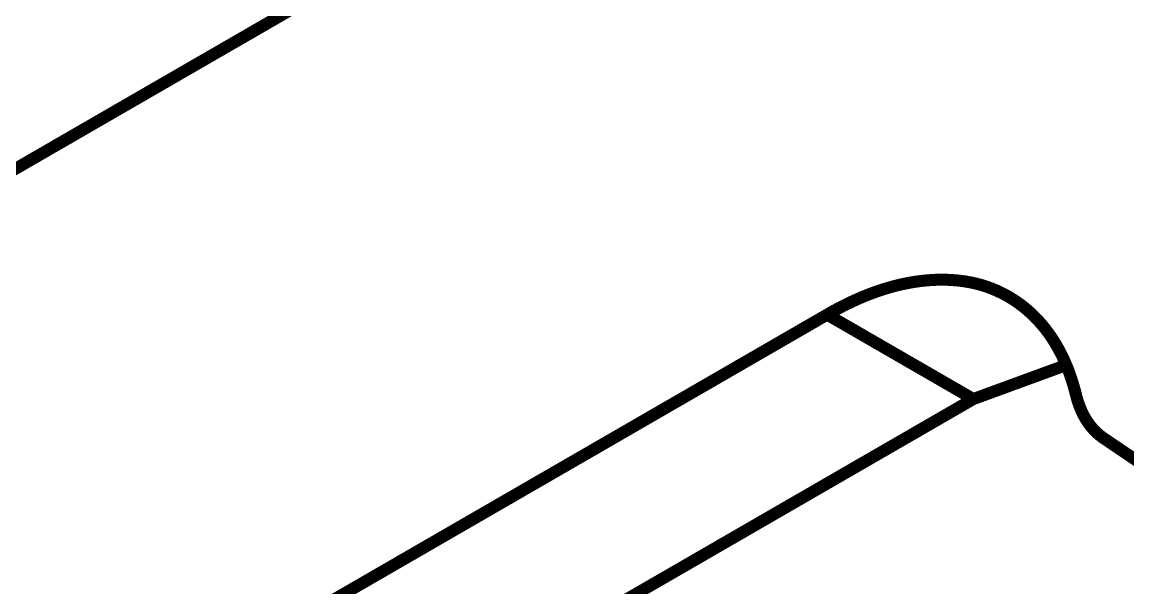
# Model space of a CAD drawing. Header units: millimetres. Extents: x 178 to 562, y 241 to 450.
# Drawn here: x 544.953 to 549.553, y 335.924 to 338.276 of the extents above; entities that cross this region are included whole.
import ezdxf

# ---------------------------------------------------------------- set-up
doc = ezdxf.new("R2010")
doc.units = ezdxf.units.MM
doc.layers.add('Mechanical1', color=6, linetype='Continuous')

msp = doc.modelspace()

# ---------------------------------------------------------------- linework, layer by layer
at = {"layer": 'Mechanical1', "const_width": 0.05}
for points in [[(541.208, 335.5206), (549.3397, 340.2149)], [(548.5971, 337.1827), (548.6052, 337.1846)], [(548.6052, 337.1846), (548.6132, 337.1864)], [(548.6132, 337.1864), (548.6212, 337.1881)], [(548.6212, 337.1881), (548.6293, 337.1898)], [(548.6293, 337.1898), (548.6373, 337.1914)], [(548.6373, 337.1914), (548.6467, 337.1931)], [(548.6467, 337.1931), (548.656, 337.1947)], [(548.656, 337.1947), (548.6654, 337.1963)], [(548.6654, 337.1963), (548.6747, 337.1976)], [(548.6747, 337.1976), (548.684, 337.1989)], [(548.684, 337.1989), (548.692, 337.1999)], [(548.692, 337.1999), (548.7, 337.2009)], [(548.7, 337.2009), (548.708, 337.2017)], [(548.708, 337.2017), (548.7159, 337.2024)], [(548.7159, 337.2024), (548.7239, 337.2031)], [(548.7239, 337.2031), (548.7318, 337.2037)], [(548.7318, 337.2037), (548.7397, 337.2042)], [(548.7397, 337.2042), (548.7476, 337.2046)], [(548.7476, 337.2046), (548.7555, 337.2049)], [(548.7555, 337.2049), (548.762, 337.2051)], [(548.762, 337.2051), (548.7686, 337.2052)], [(548.7686, 337.2052), (548.7751, 337.2053)], [(548.7751, 337.2053), (548.7816, 337.2053)], [(548.7816, 337.2053), (548.7881, 337.2053)], [(548.7881, 337.2053), (548.7946, 337.2051)], [(548.7946, 337.2051), (548.801, 337.205)], [(548.801, 337.205), (548.8075, 337.2047)], [(548.8075, 337.2047), (548.8139, 337.2044)], [(548.8139, 337.2044), (548.8203, 337.2041)], [(548.8203, 337.2041), (548.8267, 337.2036)], [(548.8267, 337.2036), (548.8331, 337.2031)], [(548.8331, 337.2031), (548.8394, 337.2026)], [(548.8394, 337.2026), (548.8457, 337.202)], [(548.8457, 337.202), (548.852, 337.2013)], [(548.852, 337.2013), (548.8583, 337.2005)], [(548.8583, 337.2005), (548.8646, 337.1997)], [(548.8646, 337.1997), (548.8708, 337.1989)], [(548.8708, 337.1989), (548.8771, 337.1979)], [(548.8771, 337.1979), (548.8832, 337.1969)], [(548.8832, 337.1969), (548.8894, 337.1958)], [(548.8894, 337.1958), (548.8955, 337.1947)], [(548.8955, 337.1947), (548.9017, 337.1935)], [(548.9017, 337.1935), (548.9077, 337.1922)], [(548.9077, 337.1922), (548.9138, 337.1909)], [(548.9138, 337.1909), (548.9198, 337.1895)], [(548.9198, 337.1895), (548.9258, 337.188)], [(548.9258, 337.188), (548.9318, 337.1865)], [(548.9318, 337.1865), (548.9377, 337.1849)], [(548.9377, 337.1849), (548.9437, 337.1832)], [(548.4559, 337.1364), (548.4613, 337.1386)], [(548.4613, 337.1386), (548.4667, 337.1408)], [(548.4667, 337.1408), (548.4734, 337.1434)], [(548.4734, 337.1434), (548.4802, 337.146)], [(548.4802, 337.146), (548.4869, 337.1486)], [(548.4869, 337.1486), (548.4937, 337.1511)], [(548.4937, 337.1511), (548.5004, 337.1535)], [(548.5004, 337.1535), (548.5071, 337.1559)], [(548.5071, 337.1559), (548.5139, 337.1583)], [(548.5139, 337.1583), (548.5206, 337.1606)], [(548.5206, 337.1606), (548.5273, 337.1628)], [(548.5273, 337.1628), (548.534, 337.165)], [(548.534, 337.165), (548.5408, 337.1671)], [(548.5408, 337.1671), (548.5475, 337.1691)], [(548.5475, 337.1691), (548.5542, 337.1711)], [(548.5542, 337.1711), (548.5609, 337.1731)], [(548.5609, 337.1731), (548.5676, 337.175)], [(548.5676, 337.175), (548.5743, 337.1768)], [(548.5743, 337.1768), (548.581, 337.1786)], [(548.581, 337.1786), (548.5891, 337.1807)], [(548.5891, 337.1807), (548.5971, 337.1827)], [(548.9437, 337.1832), (548.9495, 337.1815)], [(548.9495, 337.1815), (548.9554, 337.1797)], [(548.3582, 337.0909), (548.3636, 337.0937)], [(548.3636, 337.0937), (548.3691, 337.0965)], [(548.3691, 337.0965), (548.3745, 337.0992)], [(548.3745, 337.0992), (548.38, 337.102)], [(548.38, 337.102), (548.3854, 337.1046)], [(548.3854, 337.1046), (548.3908, 337.1073)], [(548.3908, 337.1073), (548.3963, 337.1099)], [(548.3963, 337.1099), (548.4017, 337.1125)], [(548.4017, 337.1125), (548.4071, 337.115)], [(548.4071, 337.115), (548.4125, 337.1175)], [(548.4125, 337.1175), (548.418, 337.12)], [(548.418, 337.12), (548.4234, 337.1224)], [(548.4234, 337.1224), (548.4288, 337.1249)], [(548.4288, 337.1249), (548.4342, 337.1272)], [(548.4342, 337.1272), (548.4396, 337.1296)], [(548.4396, 337.1296), (548.445, 337.1319)], [(548.445, 337.1319), (548.4505, 337.1341)], [(548.4505, 337.1341), (548.4559, 337.1364)], [(546.1825, 335.8365), (548.3022, 337.0602)], [(548.3022, 337.0602), (548.309, 337.0641)], [(548.3022, 337.0602), (548.9103, 336.7092)], [(548.309, 337.0641), (548.3145, 337.0673)], [(548.3145, 337.0673), (548.32, 337.0703)], [(548.32, 337.0703), (548.3255, 337.0734)], [(548.3255, 337.0734), (548.3309, 337.0764)], [(548.3309, 337.0764), (548.3364, 337.0793)], [(548.3364, 337.0793), (548.3418, 337.0823)], [(548.3418, 337.0823), (548.3473, 337.0852)], [(548.3473, 337.0852), (548.3527, 337.0881)], [(548.3527, 337.0881), (548.3582, 337.0909)], [(549.2201, 336.9872), (549.2258, 336.9794)], [(549.2258, 336.9794), (549.2314, 336.9714)], [(549.2314, 336.9714), (549.2362, 336.9644)], [(549.2362, 336.9644), (549.2409, 336.9573)], [(549.2409, 336.9573), (549.2455, 336.9501)], [(549.2455, 336.9501), (549.2493, 336.9439)], [(549.2493, 336.9439), (549.2531, 336.9376)], [(549.2531, 336.9376), (549.2569, 336.9312)], [(549.2569, 336.9312), (549.2606, 336.9248)], [(549.2606, 336.9248), (549.2636, 336.9194)], [(549.2636, 336.9194), (549.2666, 336.914)], [(549.2666, 336.914), (549.2695, 336.9085)], [(549.2695, 336.9085), (549.2724, 336.903)], [(549.2724, 336.903), (549.2752, 336.8974)], [(549.2752, 336.8974), (549.278, 336.8918)], [(549.278, 336.8918), (549.2808, 336.8862)], [(549.2808, 336.8862), (549.2835, 336.8805)], [(549.2835, 336.8805), (549.2862, 336.8748)], [(549.2862, 336.8748), (549.2888, 336.869)], [(549.2888, 336.869), (549.2914, 336.8632)], [(549.2914, 336.8632), (549.2934, 336.8585)], [(548.9103, 336.7092), (549.2775, 336.8435)], [(549.2934, 336.8585), (549.2954, 336.8538)], [(549.2954, 336.8538), (549.2974, 336.8491)], [(549.2974, 336.8491), (549.2994, 336.8444)], [(549.2994, 336.8444), (549.3013, 336.8396)], [(549.3013, 336.8396), (549.3032, 336.8348)], [(549.3032, 336.8348), (549.3051, 336.83)], [(549.3051, 336.83), (549.3069, 336.8251)], [(549.3069, 336.8251), (549.3088, 336.8202)], [(549.3088, 336.8202), (549.3106, 336.8153)], [(549.3106, 336.8153), (549.3123, 336.8104)], [(549.3123, 336.8104), (549.3141, 336.8054)], [(549.3141, 336.8054), (549.3158, 336.8004)], [(549.3158, 336.8004), (549.3175, 336.7954)], [(549.3175, 336.7954), (549.3191, 336.7904)], [(549.3191, 336.7904), (549.3208, 336.7853)], [(549.3208, 336.7853), (549.3224, 336.7803)], [(549.3224, 336.7803), (549.324, 336.7751)], [(549.324, 336.7751), (549.3255, 336.77)], [(549.3255, 336.77), (549.3271, 336.7649)], [(549.3271, 336.7649), (549.3286, 336.7597)], [(549.3286, 336.7597), (549.3301, 336.7545)], [(549.3301, 336.7545), (549.3315, 336.7492)], [(549.3315, 336.7492), (549.333, 336.744)], [(549.333, 336.744), (549.3344, 336.7387)], [(549.3344, 336.7387), (549.3358, 336.7334)], [(549.3358, 336.7334), (549.3371, 336.728)], [(549.3371, 336.728), (549.3378, 336.7253)], [(549.3378, 336.7253), (549.3385, 336.7225)], [(546.7906, 335.4855), (548.9103, 336.7092)], [(549.3385, 336.7225), (549.3392, 336.7199)], [(549.3392, 336.7199), (549.3399, 336.7173)], [(549.3399, 336.7173), (549.3406, 336.7147)], [(549.3406, 336.7147), (549.3413, 336.7122)], [(549.3413, 336.7122), (549.342, 336.7096)], [(549.342, 336.7096), (549.3428, 336.7071)], [(549.3428, 336.7071), (549.3435, 336.7046)], [(549.3435, 336.7046), (549.3443, 336.7021)], [(549.3443, 336.7021), (549.3451, 336.6996)], [(549.3451, 336.6996), (549.3459, 336.6969)], [(549.3459, 336.6969), (549.3468, 336.6942)], [(549.3468, 336.6942), (549.3477, 336.6915)], [(549.3477, 336.6915), (549.3487, 336.6889)], [(549.3487, 336.6889), (549.3496, 336.6862)], [(549.3496, 336.6862), (549.3505, 336.6836)], [(549.3505, 336.6836), (549.3516, 336.6808)], [(549.3516, 336.6808), (549.3527, 336.678)], [(549.3527, 336.678), (549.3538, 336.6752)], [(549.3538, 336.6752), (549.3549, 336.6724)], [(549.3549, 336.6724), (549.3561, 336.6694)], [(549.3561, 336.6694), (549.3573, 336.6665)], [(549.3573, 336.6665), (549.3586, 336.6635)], [(549.3586, 336.6635), (549.3599, 336.6606)], [(549.3599, 336.6606), (549.3612, 336.6577)], [(549.3612, 336.6577), (549.3625, 336.6551)], [(549.3625, 336.6551), (549.3637, 336.6524)], [(549.3637, 336.6524), (549.365, 336.6498)], [(549.365, 336.6498), (549.3663, 336.6472)], [(549.3663, 336.6472), (549.3676, 336.6446)], [(549.3676, 336.6446), (549.3689, 336.642)], [(549.3689, 336.642), (549.3703, 336.6395)], [(549.3703, 336.6395), (549.3716, 336.6372)], [(549.3716, 336.6372), (549.3729, 336.6349)], [(549.3729, 336.6349), (549.3742, 336.6326)], [(549.3742, 336.6326), (549.3755, 336.6303)], [(549.3755, 336.6303), (549.3768, 336.628)], [(549.3768, 336.628), (549.3782, 336.6258)], [(549.3782, 336.6258), (549.3795, 336.6236)], [(549.3795, 336.6236), (549.3809, 336.6213)], [(549.3809, 336.6213), (549.3825, 336.6188)], [(549.3825, 336.6188), (549.3847, 336.6156)], [(549.3847, 336.6156), (549.3868, 336.6124)], [(549.3868, 336.6124), (549.389, 336.6092)], [(549.389, 336.6092), (549.3912, 336.6061)], [(549.3912, 336.6061), (549.3935, 336.603)], [(549.3935, 336.603), (549.3958, 336.6)], [(549.3958, 336.6), (549.3981, 336.597)], [(549.3981, 336.597), (549.4005, 336.5941)], [(549.4005, 336.5941), (549.4029, 336.5912)], [(549.4029, 336.5912), (549.4053, 336.5884)], [(549.4053, 336.5884), (549.4078, 336.5856)], [(549.4078, 336.5856), (549.4103, 336.5828)], [(549.4103, 336.5828), (549.4128, 336.5801)], [(549.4128, 336.5801), (549.4155, 336.5773)], [(549.4155, 336.5773), (549.4183, 336.5744)], [(549.4524, 336.5464), (550.171, 336.0603)]]:
    msp.add_lwpolyline(points, dxfattribs=at)
at = {"layer": 'Mechanical1', "const_width": 0.025}
for points in [[(548.5927, 337.1846, 1), (548.6177, 337.1846, 1)], [(548.5927, 337.1846, 1), (548.6177, 337.1846, 1)], [(548.6007, 337.1864, 1), (548.6257, 337.1864, 1)], [(548.6007, 337.1864, 1), (548.6257, 337.1864, 1)], [(548.6087, 337.1881, 1), (548.6337, 337.1881, 1)], [(548.6087, 337.1881, 1), (548.6337, 337.1881, 1)], [(548.6168, 337.1898, 1), (548.6418, 337.1898, 1)], [(548.6168, 337.1898, 1), (548.6418, 337.1898, 1)], [(548.6248, 337.1914, 1), (548.6498, 337.1914, 1)], [(548.6248, 337.1914, 1), (548.6498, 337.1914, 1)], [(548.6342, 337.1931, 1), (548.6592, 337.1931, 1)], [(548.6342, 337.1931, 1), (548.6592, 337.1931, 1)], [(548.6435, 337.1947, 1), (548.6685, 337.1947, 1)], [(548.6435, 337.1947, 1), (548.6685, 337.1947, 1)], [(548.6529, 337.1963, 1), (548.6779, 337.1963, 1)], [(548.6529, 337.1963, 1), (548.6779, 337.1963, 1)], [(548.6622, 337.1976, 1), (548.6872, 337.1976, 1)], [(548.6622, 337.1976, 1), (548.6872, 337.1976, 1)], [(548.6715, 337.1989, 1), (548.6965, 337.1989, 1)], [(548.6715, 337.1989, 1), (548.6965, 337.1989, 1)], [(548.6795, 337.1999, 1), (548.7045, 337.1999, 1)], [(548.6795, 337.1999, 1), (548.7045, 337.1999, 1)], [(548.6875, 337.2009, 1), (548.7125, 337.2009, 1)], [(548.6875, 337.2009, 1), (548.7125, 337.2009, 1)], [(548.6955, 337.2017, 1), (548.7205, 337.2017, 1)], [(548.6955, 337.2017, 1), (548.7205, 337.2017, 1)], [(548.7034, 337.2024, 1), (548.7284, 337.2024, 1)], [(548.7034, 337.2024, 1), (548.7284, 337.2024, 1)], [(548.7114, 337.2031, 1), (548.7364, 337.2031, 1)], [(548.7114, 337.2031, 1), (548.7364, 337.2031, 1)], [(548.7193, 337.2037, 1), (548.7443, 337.2037, 1)], [(548.7193, 337.2037, 1), (548.7443, 337.2037, 1)], [(548.7272, 337.2042, 1), (548.7522, 337.2042, 1)], [(548.7272, 337.2042, 1), (548.7522, 337.2042, 1)], [(548.7351, 337.2046, 1), (548.7601, 337.2046, 1)], [(548.7351, 337.2046, 1), (548.7601, 337.2046, 1)], [(548.743, 337.2049, 1), (548.768, 337.2049, 1)], [(548.743, 337.2049, 1), (548.768, 337.2049, 1)], [(548.7495, 337.2051, 1), (548.7745, 337.2051, 1)], [(548.7495, 337.2051, 1), (548.7745, 337.2051, 1)], [(548.7561, 337.2052, 1), (548.7811, 337.2052, 1)], [(548.7561, 337.2052, 1), (548.7811, 337.2052, 1)], [(548.7626, 337.2053, 1), (548.7876, 337.2053, 1)], [(548.7626, 337.2053, 1), (548.7876, 337.2053, 1)], [(548.7691, 337.2053, 1), (548.7941, 337.2053, 1)], [(548.7691, 337.2053, 1), (548.7941, 337.2053, 1)], [(548.7756, 337.2053, 1), (548.8006, 337.2053, 1)], [(548.7756, 337.2053, 1), (548.8006, 337.2053, 1)], [(548.7821, 337.2051, 1), (548.8071, 337.2051, 1)], [(548.7821, 337.2051, 1), (548.8071, 337.2051, 1)], [(548.7885, 337.205, 1), (548.8135, 337.205, 1)], [(548.7885, 337.205, 1), (548.8135, 337.205, 1)], [(548.795, 337.2047, 1), (548.82, 337.2047, 1)], [(548.795, 337.2047, 1), (548.82, 337.2047, 1)], [(548.8014, 337.2044, 1), (548.8264, 337.2044, 1)], [(548.8014, 337.2044, 1), (548.8264, 337.2044, 1)], [(548.8078, 337.2041, 1), (548.8328, 337.2041, 1)], [(548.8078, 337.2041, 1), (548.8328, 337.2041, 1)], [(548.8142, 337.2036, 1), (548.8392, 337.2036, 1)], [(548.8142, 337.2036, 1), (548.8392, 337.2036, 1)], [(548.8206, 337.2031, 1), (548.8456, 337.2031, 1)], [(548.8206, 337.2031, 1), (548.8456, 337.2031, 1)], [(548.8269, 337.2026, 1), (548.8519, 337.2026, 1)], [(548.8269, 337.2026, 1), (548.8519, 337.2026, 1)], [(548.8332, 337.202, 1), (548.8582, 337.202, 1)], [(548.8332, 337.202, 1), (548.8582, 337.202, 1)], [(548.8396, 337.2013, 1), (548.8645, 337.2013, 1)], [(548.8396, 337.2013, 1), (548.8645, 337.2013, 1)], [(548.8458, 337.2005, 1), (548.8708, 337.2005, 1)], [(548.8458, 337.2005, 1), (548.8708, 337.2005, 1)], [(548.8521, 337.1997, 1), (548.8771, 337.1997, 1)], [(548.8521, 337.1997, 1), (548.8771, 337.1997, 1)], [(548.8583, 337.1989, 1), (548.8833, 337.1989, 1)], [(548.8583, 337.1989, 1), (548.8833, 337.1989, 1)], [(548.8646, 337.1979, 1), (548.8895, 337.1979, 1)], [(548.8646, 337.1979, 1), (548.8895, 337.1979, 1)], [(548.8707, 337.1969, 1), (548.8957, 337.1969, 1)], [(548.8707, 337.1969, 1), (548.8957, 337.1969, 1)], [(548.8769, 337.1958, 1), (548.9019, 337.1958, 1)], [(548.8769, 337.1958, 1), (548.9019, 337.1958, 1)], [(548.883, 337.1947, 1), (548.908, 337.1947, 1)], [(548.883, 337.1947, 1), (548.908, 337.1947, 1)], [(548.8892, 337.1935, 1), (548.9142, 337.1935, 1)], [(548.8892, 337.1935, 1), (548.9142, 337.1935, 1)], [(548.8952, 337.1922, 1), (548.9202, 337.1922, 1)], [(548.8952, 337.1922, 1), (548.9202, 337.1922, 1)], [(548.9013, 337.1909, 1), (548.9263, 337.1909, 1)], [(548.9013, 337.1909, 1), (548.9263, 337.1909, 1)], [(548.9073, 337.1895, 1), (548.9323, 337.1895, 1)], [(548.9073, 337.1895, 1), (548.9323, 337.1895, 1)], [(548.9133, 337.188, 1), (548.9383, 337.188, 1)], [(548.9133, 337.188, 1), (548.9383, 337.188, 1)], [(548.9193, 337.1865, 1), (548.9443, 337.1865, 1)], [(548.9193, 337.1865, 1), (548.9443, 337.1865, 1)], [(548.9252, 337.1849, 1), (548.9502, 337.1849, 1)], [(548.9252, 337.1849, 1), (548.9502, 337.1849, 1)], [(548.4488, 337.1386, 1), (548.4738, 337.1386, 1)], [(548.4488, 337.1386, 1), (548.4738, 337.1386, 1)], [(548.4542, 337.1408, 1), (548.4792, 337.1408, 1)], [(548.4542, 337.1408, 1), (548.4792, 337.1408, 1)], [(548.4609, 337.1434, 1), (548.4859, 337.1434, 1)], [(548.4609, 337.1434, 1), (548.4859, 337.1434, 1)], [(548.4677, 337.146, 1), (548.4927, 337.146, 1)], [(548.4677, 337.146, 1), (548.4927, 337.146, 1)], [(548.4744, 337.1486, 1), (548.4994, 337.1486, 1)], [(548.4744, 337.1486, 1), (548.4994, 337.1486, 1)], [(548.4812, 337.1511, 1), (548.5062, 337.1511, 1)], [(548.4812, 337.1511, 1), (548.5062, 337.1511, 1)], [(548.4879, 337.1535, 1), (548.5129, 337.1535, 1)], [(548.4879, 337.1535, 1), (548.5129, 337.1535, 1)], [(548.4946, 337.1559, 1), (548.5196, 337.1559, 1)], [(548.4946, 337.1559, 1), (548.5196, 337.1559, 1)], [(548.5014, 337.1583, 1), (548.5264, 337.1583, 1)], [(548.5014, 337.1583, 1), (548.5264, 337.1583, 1)], [(548.5081, 337.1606, 1), (548.5331, 337.1606, 1)], [(548.5081, 337.1606, 1), (548.5331, 337.1606, 1)], [(548.5148, 337.1628, 1), (548.5398, 337.1628, 1)], [(548.5148, 337.1628, 1), (548.5398, 337.1628, 1)], [(548.5215, 337.165, 1), (548.5465, 337.165, 1)], [(548.5215, 337.165, 1), (548.5465, 337.165, 1)], [(548.5283, 337.1671, 1), (548.5533, 337.1671, 1)], [(548.5283, 337.1671, 1), (548.5533, 337.1671, 1)], [(548.535, 337.1691, 1), (548.56, 337.1691, 1)], [(548.535, 337.1691, 1), (548.56, 337.1691, 1)], [(548.5417, 337.1711, 1), (548.5667, 337.1711, 1)], [(548.5417, 337.1711, 1), (548.5667, 337.1711, 1)], [(548.5484, 337.1731, 1), (548.5734, 337.1731, 1)], [(548.5484, 337.1731, 1), (548.5734, 337.1731, 1)], [(548.5551, 337.175, 1), (548.5801, 337.175, 1)], [(548.5551, 337.175, 1), (548.5801, 337.175, 1)], [(548.5618, 337.1768, 1), (548.5868, 337.1768, 1)], [(548.5618, 337.1768, 1), (548.5868, 337.1768, 1)], [(548.5685, 337.1786, 1), (548.5935, 337.1786, 1)], [(548.5685, 337.1786, 1), (548.5935, 337.1786, 1)], [(548.5766, 337.1807, 1), (548.6016, 337.1807, 1)], [(548.5766, 337.1807, 1), (548.6016, 337.1807, 1)], [(548.5846, 337.1827, 1), (548.6096, 337.1827, 1)], [(548.5846, 337.1827, 1), (548.6096, 337.1827, 1)], [(548.9312, 337.1832, 1), (548.9562, 337.1832, 1)], [(548.9312, 337.1832, 1), (548.9562, 337.1832, 1)], [(548.937, 337.1815, 1), (548.962, 337.1815, 1)], [(548.937, 337.1815, 1), (548.962, 337.1815, 1)], [(548.9429, 337.1797, 1), (548.9679, 337.1797, 1)], [(548.9429, 337.1797, 1), (548.9679, 337.1797, 1)], [(549.0222, 337.1469, 1), (549.0472, 337.1469, 1)], [(549.0222, 337.1469, 1), (549.0472, 337.1469, 1)], [(548.3511, 337.0937, 1), (548.3761, 337.0937, 1)], [(548.3511, 337.0937, 1), (548.3761, 337.0937, 1)], [(548.3566, 337.0965, 1), (548.3816, 337.0965, 1)], [(548.3566, 337.0965, 1), (548.3816, 337.0965, 1)], [(548.362, 337.0992, 1), (548.387, 337.0992, 1)], [(548.362, 337.0992, 1), (548.387, 337.0992, 1)], [(548.3675, 337.102, 1), (548.3925, 337.102, 1)], [(548.3675, 337.102, 1), (548.3925, 337.102, 1)], [(548.3729, 337.1046, 1), (548.3979, 337.1046, 1)], [(548.3729, 337.1046, 1), (548.3979, 337.1046, 1)], [(548.3783, 337.1073, 1), (548.4033, 337.1073, 1)], [(548.3783, 337.1073, 1), (548.4033, 337.1073, 1)], [(548.3838, 337.1099, 1), (548.4088, 337.1099, 1)], [(548.3838, 337.1099, 1), (548.4088, 337.1099, 1)], [(548.3892, 337.1125, 1), (548.4142, 337.1125, 1)], [(548.3892, 337.1125, 1), (548.4142, 337.1125, 1)], [(548.3946, 337.115, 1), (548.4196, 337.115, 1)], [(548.3946, 337.115, 1), (548.4196, 337.115, 1)], [(548.4, 337.1175, 1), (548.425, 337.1175, 1)], [(548.4, 337.1175, 1), (548.425, 337.1175, 1)], [(548.4055, 337.12, 1), (548.4305, 337.12, 1)], [(548.4055, 337.12, 1), (548.4305, 337.12, 1)], [(548.4109, 337.1224, 1), (548.4359, 337.1224, 1)], [(548.4109, 337.1224, 1), (548.4359, 337.1224, 1)], [(548.4163, 337.1249, 1), (548.4413, 337.1249, 1)], [(548.4163, 337.1249, 1), (548.4413, 337.1249, 1)], [(548.4217, 337.1272, 1), (548.4467, 337.1272, 1)], [(548.4217, 337.1272, 1), (548.4467, 337.1272, 1)], [(548.4271, 337.1296, 1), (548.4521, 337.1296, 1)], [(548.4271, 337.1296, 1), (548.4521, 337.1296, 1)], [(548.4325, 337.1319, 1), (548.4575, 337.1319, 1)], [(548.4325, 337.1319, 1), (548.4575, 337.1319, 1)], [(548.438, 337.1341, 1), (548.463, 337.1341, 1)], [(548.438, 337.1341, 1), (548.463, 337.1341, 1)], [(548.4434, 337.1364, 1), (548.4684, 337.1364, 1)], [(548.4434, 337.1364, 1), (548.4684, 337.1364, 1)], [(549.0443, 337.1348, 1), (549.0693, 337.1348, 1)], [(549.0443, 337.1348, 1), (549.0693, 337.1348, 1)], [(549.0627, 337.1236, 1), (549.0877, 337.1236, 1)], [(549.0627, 337.1236, 1), (549.0877, 337.1236, 1)], [(549.0796, 337.1123, 1), (549.1046, 337.1123, 1)], [(549.0796, 337.1123, 1), (549.1046, 337.1123, 1)], [(549.0951, 337.1011, 1), (549.1201, 337.1011, 1)], [(549.0951, 337.1011, 1), (549.1201, 337.1011, 1)], [(548.2897, 337.0602, 1), (548.3147, 337.0602, 1)], [(548.2897, 337.0602, 1), (548.3147, 337.0602, 1)], [(548.2897, 337.0602, 1), (548.3147, 337.0602, 1)], [(548.2965, 337.0641, 1), (548.3215, 337.0641, 1)], [(548.2965, 337.0641, 1), (548.3215, 337.0641, 1)], [(548.302, 337.0673, 1), (548.327, 337.0673, 1)], [(548.302, 337.0673, 1), (548.327, 337.0673, 1)], [(548.3075, 337.0703, 1), (548.3325, 337.0703, 1)], [(548.3075, 337.0703, 1), (548.3325, 337.0703, 1)], [(548.313, 337.0734, 1), (548.338, 337.0734, 1)], [(548.313, 337.0734, 1), (548.338, 337.0734, 1)], [(548.3184, 337.0764, 1), (548.3434, 337.0764, 1)], [(548.3184, 337.0764, 1), (548.3434, 337.0764, 1)], [(548.3239, 337.0793, 1), (548.3489, 337.0793, 1)], [(548.3239, 337.0793, 1), (548.3489, 337.0793, 1)], [(548.3293, 337.0823, 1), (548.3543, 337.0823, 1)], [(548.3293, 337.0823, 1), (548.3543, 337.0823, 1)], [(548.3348, 337.0852, 1), (548.3598, 337.0852, 1)], [(548.3348, 337.0852, 1), (548.3598, 337.0852, 1)], [(548.3402, 337.0881, 1), (548.3652, 337.0881, 1)], [(548.3402, 337.0881, 1), (548.3652, 337.0881, 1)], [(548.3457, 337.0909, 1), (548.3707, 337.0909, 1)], [(548.3457, 337.0909, 1), (548.3707, 337.0909, 1)], [(549.1093, 337.0901, 1), (549.1343, 337.0901, 1)], [(549.1093, 337.0901, 1), (549.1343, 337.0901, 1)], [(549.123, 337.0786, 1), (549.148, 337.0786, 1)], [(549.123, 337.0786, 1), (549.148, 337.0786, 1)], [(549.1355, 337.0675, 1), (549.1605, 337.0675, 1)], [(549.1355, 337.0675, 1), (549.1605, 337.0675, 1)], [(549.1477, 337.056, 1), (549.1727, 337.056, 1)], [(549.1477, 337.056, 1), (549.1727, 337.056, 1)], [(549.1595, 337.0441, 1), (549.1845, 337.0441, 1)], [(549.1595, 337.0441, 1), (549.1845, 337.0441, 1)], [(549.171, 337.0319, 1), (549.196, 337.0319, 1)], [(549.171, 337.0319, 1), (549.196, 337.0319, 1)], [(549.1829, 337.0183, 1), (549.2079, 337.0183, 1)], [(549.1829, 337.0183, 1), (549.2079, 337.0183, 1)], [(549.1937, 337.0054, 1), (549.2187, 337.0054, 1)], [(549.1937, 337.0054, 1), (549.2187, 337.0054, 1)], [(549.2011, 336.9959, 1), (549.2261, 336.9959, 1)], [(549.2011, 336.9959, 1), (549.2261, 336.9959, 1)], [(549.2076, 336.9872, 1), (549.2326, 336.9872, 1)], [(549.2076, 336.9872, 1), (549.2326, 336.9872, 1)], [(549.2133, 336.9794, 1), (549.2383, 336.9794, 1)], [(549.2133, 336.9794, 1), (549.2383, 336.9794, 1)], [(549.2189, 336.9714, 1), (549.2439, 336.9714, 1)], [(549.2189, 336.9714, 1), (549.2439, 336.9714, 1)], [(549.2237, 336.9644, 1), (549.2487, 336.9644, 1)], [(549.2237, 336.9644, 1), (549.2487, 336.9644, 1)], [(549.2284, 336.9573, 1), (549.2534, 336.9573, 1)], [(549.2284, 336.9573, 1), (549.2534, 336.9573, 1)], [(549.233, 336.9501, 1), (549.258, 336.9501, 1)], [(549.233, 336.9501, 1), (549.258, 336.9501, 1)], [(549.2368, 336.9439, 1), (549.2618, 336.9439, 1)], [(549.2368, 336.9439, 1), (549.2618, 336.9439, 1)], [(549.2406, 336.9376, 1), (549.2656, 336.9376, 1)], [(549.2406, 336.9376, 1), (549.2656, 336.9376, 1)], [(549.2444, 336.9312, 1), (549.2694, 336.9312, 1)], [(549.2444, 336.9312, 1), (549.2694, 336.9312, 1)], [(549.2481, 336.9248, 1), (549.2731, 336.9248, 1)], [(549.2481, 336.9248, 1), (549.2731, 336.9248, 1)], [(549.2511, 336.9194, 1), (549.2761, 336.9194, 1)], [(549.2511, 336.9194, 1), (549.2761, 336.9194, 1)], [(549.2541, 336.914, 1), (549.2791, 336.914, 1)], [(549.2541, 336.914, 1), (549.2791, 336.914, 1)], [(549.257, 336.9085, 1), (549.282, 336.9085, 1)], [(549.257, 336.9085, 1), (549.282, 336.9085, 1)], [(549.2599, 336.903, 1), (549.2849, 336.903, 1)], [(549.2599, 336.903, 1), (549.2849, 336.903, 1)], [(549.2627, 336.8974, 1), (549.2877, 336.8974, 1)], [(549.2627, 336.8974, 1), (549.2877, 336.8974, 1)], [(549.2655, 336.8918, 1), (549.2905, 336.8918, 1)], [(549.2655, 336.8918, 1), (549.2905, 336.8918, 1)], [(549.2683, 336.8862, 1), (549.2933, 336.8862, 1)], [(549.2683, 336.8862, 1), (549.2933, 336.8862, 1)], [(549.271, 336.8805, 1), (549.296, 336.8805, 1)], [(549.271, 336.8805, 1), (549.296, 336.8805, 1)], [(549.2737, 336.8748, 1), (549.2987, 336.8748, 1)], [(549.2737, 336.8748, 1), (549.2987, 336.8748, 1)], [(549.2763, 336.869, 1), (549.3013, 336.869, 1)], [(549.2763, 336.869, 1), (549.3013, 336.869, 1)], [(549.2789, 336.8632, 1), (549.3039, 336.8632, 1)], [(549.2789, 336.8632, 1), (549.3039, 336.8632, 1)], [(549.265, 336.8435, 1), (549.29, 336.8435, 1)], [(549.2809, 336.8585, 1), (549.3059, 336.8585, 1)], [(549.2809, 336.8585, 1), (549.3059, 336.8585, 1)], [(549.2829, 336.8538, 1), (549.3079, 336.8538, 1)], [(549.2829, 336.8538, 1), (549.3079, 336.8538, 1)], [(549.2849, 336.8491, 1), (549.3099, 336.8491, 1)], [(549.2849, 336.8491, 1), (549.3099, 336.8491, 1)], [(549.2869, 336.8444, 1), (549.3119, 336.8444, 1)], [(549.2869, 336.8444, 1), (549.3119, 336.8444, 1)], [(549.2888, 336.8396, 1), (549.3138, 336.8396, 1)], [(549.2888, 336.8396, 1), (549.3138, 336.8396, 1)], [(549.2907, 336.8348, 1), (549.3157, 336.8348, 1)], [(549.2907, 336.8348, 1), (549.3157, 336.8348, 1)], [(549.2926, 336.83, 1), (549.3176, 336.83, 1)], [(549.2926, 336.83, 1), (549.3176, 336.83, 1)], [(549.2944, 336.8251, 1), (549.3194, 336.8251, 1)], [(549.2944, 336.8251, 1), (549.3194, 336.8251, 1)], [(549.2963, 336.8202, 1), (549.3213, 336.8202, 1)], [(549.2963, 336.8202, 1), (549.3213, 336.8202, 1)], [(549.2981, 336.8153, 1), (549.3231, 336.8153, 1)], [(549.2981, 336.8153, 1), (549.3231, 336.8153, 1)], [(549.2998, 336.8104, 1), (549.3248, 336.8104, 1)], [(549.2998, 336.8104, 1), (549.3248, 336.8104, 1)], [(549.3016, 336.8054, 1), (549.3266, 336.8054, 1)], [(549.3016, 336.8054, 1), (549.3266, 336.8054, 1)], [(549.3033, 336.8004, 1), (549.3283, 336.8004, 1)], [(549.3033, 336.8004, 1), (549.3283, 336.8004, 1)], [(549.305, 336.7954, 1), (549.33, 336.7954, 1)], [(549.305, 336.7954, 1), (549.33, 336.7954, 1)], [(549.3066, 336.7904, 1), (549.3316, 336.7904, 1)], [(549.3066, 336.7904, 1), (549.3316, 336.7904, 1)], [(549.3083, 336.7853, 1), (549.3333, 336.7853, 1)], [(549.3083, 336.7853, 1), (549.3333, 336.7853, 1)], [(549.3099, 336.7803, 1), (549.3349, 336.7803, 1)], [(549.3099, 336.7803, 1), (549.3349, 336.7803, 1)], [(549.3115, 336.7751, 1), (549.3365, 336.7751, 1)], [(549.3115, 336.7751, 1), (549.3365, 336.7751, 1)], [(549.313, 336.77, 1), (549.338, 336.77, 1)], [(549.313, 336.77, 1), (549.338, 336.77, 1)], [(549.3146, 336.7649, 1), (549.3396, 336.7649, 1)], [(549.3146, 336.7649, 1), (549.3396, 336.7649, 1)], [(549.3161, 336.7597, 1), (549.3411, 336.7597, 1)], [(549.3161, 336.7597, 1), (549.3411, 336.7597, 1)], [(549.3176, 336.7545, 1), (549.3426, 336.7545, 1)], [(549.3176, 336.7545, 1), (549.3426, 336.7545, 1)], [(549.319, 336.7492, 1), (549.344, 336.7492, 1)], [(549.319, 336.7492, 1), (549.344, 336.7492, 1)], [(549.3205, 336.744, 1), (549.3455, 336.744, 1)], [(549.3205, 336.744, 1), (549.3455, 336.744, 1)], [(549.3219, 336.7387, 1), (549.3469, 336.7387, 1)], [(549.3219, 336.7387, 1), (549.3469, 336.7387, 1)], [(549.3233, 336.7334, 1), (549.3483, 336.7334, 1)], [(549.3233, 336.7334, 1), (549.3483, 336.7334, 1)], [(549.3246, 336.728, 1), (549.3496, 336.728, 1)], [(549.3246, 336.728, 1), (549.3496, 336.728, 1)], [(549.3253, 336.7253, 1), (549.3503, 336.7253, 1)], [(549.3253, 336.7253, 1), (549.3503, 336.7253, 1)], [(548.8978, 336.7092, 1), (548.9228, 336.7092, 1)], [(548.8978, 336.7092, 1), (548.9228, 336.7092, 1)], [(548.8978, 336.7092, 1), (548.9228, 336.7092, 1)], [(549.326, 336.7225, 1), (549.351, 336.7225, 1)], [(549.326, 336.7225, 1), (549.351, 336.7225, 1)], [(549.3267, 336.7199, 1), (549.3517, 336.7199, 1)], [(549.3267, 336.7199, 1), (549.3517, 336.7199, 1)], [(549.3274, 336.7173, 1), (549.3524, 336.7173, 1)], [(549.3274, 336.7173, 1), (549.3524, 336.7173, 1)], [(549.3281, 336.7147, 1), (549.3531, 336.7147, 1)], [(549.3281, 336.7147, 1), (549.3531, 336.7147, 1)], [(549.3288, 336.7122, 1), (549.3538, 336.7122, 1)], [(549.3288, 336.7122, 1), (549.3538, 336.7122, 1)], [(549.3295, 336.7096, 1), (549.3545, 336.7096, 1)], [(549.3295, 336.7096, 1), (549.3545, 336.7096, 1)], [(549.3303, 336.7071, 1), (549.3553, 336.7071, 1)], [(549.3303, 336.7071, 1), (549.3553, 336.7071, 1)], [(549.331, 336.7046, 1), (549.356, 336.7046, 1)], [(549.331, 336.7046, 1), (549.356, 336.7046, 1)], [(549.3318, 336.7021, 1), (549.3568, 336.7021, 1)], [(549.3318, 336.7021, 1), (549.3568, 336.7021, 1)], [(549.3326, 336.6996, 1), (549.3576, 336.6996, 1)], [(549.3326, 336.6996, 1), (549.3576, 336.6996, 1)], [(549.3334, 336.6969, 1), (549.3584, 336.6969, 1)], [(549.3334, 336.6969, 1), (549.3584, 336.6969, 1)], [(549.3343, 336.6942, 1), (549.3593, 336.6942, 1)], [(549.3343, 336.6942, 1), (549.3593, 336.6942, 1)], [(549.3352, 336.6915, 1), (549.3602, 336.6915, 1)], [(549.3352, 336.6915, 1), (549.3602, 336.6915, 1)], [(549.3362, 336.6889, 1), (549.3612, 336.6889, 1)], [(549.3362, 336.6889, 1), (549.3612, 336.6889, 1)], [(549.3371, 336.6862, 1), (549.3621, 336.6862, 1)], [(549.3371, 336.6862, 1), (549.3621, 336.6862, 1)], [(549.338, 336.6836, 1), (549.363, 336.6836, 1)], [(549.338, 336.6836, 1), (549.363, 336.6836, 1)], [(549.3391, 336.6808, 1), (549.3641, 336.6808, 1)], [(549.3391, 336.6808, 1), (549.3641, 336.6808, 1)], [(549.3402, 336.678, 1), (549.3652, 336.678, 1)], [(549.3402, 336.678, 1), (549.3652, 336.678, 1)], [(549.3413, 336.6752, 1), (549.3663, 336.6752, 1)], [(549.3413, 336.6752, 1), (549.3663, 336.6752, 1)], [(549.3424, 336.6724, 1), (549.3674, 336.6724, 1)], [(549.3424, 336.6724, 1), (549.3674, 336.6724, 1)], [(549.3436, 336.6694, 1), (549.3686, 336.6694, 1)], [(549.3436, 336.6694, 1), (549.3686, 336.6694, 1)], [(549.3448, 336.6665, 1), (549.3698, 336.6665, 1)], [(549.3448, 336.6665, 1), (549.3698, 336.6665, 1)], [(549.3461, 336.6635, 1), (549.3711, 336.6635, 1)], [(549.3461, 336.6635, 1), (549.3711, 336.6635, 1)], [(549.3474, 336.6606, 1), (549.3724, 336.6606, 1)], [(549.3474, 336.6606, 1), (549.3724, 336.6606, 1)], [(549.3487, 336.6577, 1), (549.3737, 336.6577, 1)], [(549.3487, 336.6577, 1), (549.3737, 336.6577, 1)], [(549.35, 336.6551, 1), (549.375, 336.6551, 1)], [(549.35, 336.6551, 1), (549.375, 336.6551, 1)], [(549.3512, 336.6524, 1), (549.3762, 336.6524, 1)], [(549.3512, 336.6524, 1), (549.3762, 336.6524, 1)], [(549.3525, 336.6498, 1), (549.3775, 336.6498, 1)], [(549.3525, 336.6498, 1), (549.3775, 336.6498, 1)], [(549.3538, 336.6472, 1), (549.3788, 336.6472, 1)], [(549.3538, 336.6472, 1), (549.3788, 336.6472, 1)], [(549.3551, 336.6446, 1), (549.3801, 336.6446, 1)], [(549.3551, 336.6446, 1), (549.3801, 336.6446, 1)], [(549.3565, 336.642, 1), (549.3814, 336.642, 1)], [(549.3565, 336.642, 1), (549.3814, 336.642, 1)], [(549.3578, 336.6395, 1), (549.3828, 336.6395, 1)], [(549.3578, 336.6395, 1), (549.3828, 336.6395, 1)], [(549.3591, 336.6372, 1), (549.3841, 336.6372, 1)], [(549.3591, 336.6372, 1), (549.3841, 336.6372, 1)], [(549.3604, 336.6349, 1), (549.3854, 336.6349, 1)], [(549.3604, 336.6349, 1), (549.3854, 336.6349, 1)], [(549.3617, 336.6326, 1), (549.3867, 336.6326, 1)], [(549.3617, 336.6326, 1), (549.3867, 336.6326, 1)], [(549.363, 336.6303, 1), (549.388, 336.6303, 1)], [(549.363, 336.6303, 1), (549.388, 336.6303, 1)], [(549.3643, 336.628, 1), (549.3893, 336.628, 1)], [(549.3643, 336.628, 1), (549.3893, 336.628, 1)], [(549.3657, 336.6258, 1), (549.3907, 336.6258, 1)], [(549.3657, 336.6258, 1), (549.3907, 336.6258, 1)], [(549.367, 336.6236, 1), (549.392, 336.6236, 1)], [(549.367, 336.6236, 1), (549.392, 336.6236, 1)], [(549.3684, 336.6213, 1), (549.3934, 336.6213, 1)], [(549.3684, 336.6213, 1), (549.3934, 336.6213, 1)], [(549.37, 336.6188, 1), (549.395, 336.6188, 1)], [(549.37, 336.6188, 1), (549.395, 336.6188, 1)], [(549.3722, 336.6156, 1), (549.3972, 336.6156, 1)], [(549.3722, 336.6156, 1), (549.3972, 336.6156, 1)], [(549.3743, 336.6124, 1), (549.3993, 336.6124, 1)], [(549.3743, 336.6124, 1), (549.3993, 336.6124, 1)], [(549.3765, 336.6092, 1), (549.4015, 336.6092, 1)], [(549.3765, 336.6092, 1), (549.4015, 336.6092, 1)], [(549.3787, 336.6061, 1), (549.4037, 336.6061, 1)], [(549.3787, 336.6061, 1), (549.4037, 336.6061, 1)], [(549.381, 336.603, 1), (549.406, 336.603, 1)], [(549.381, 336.603, 1), (549.406, 336.603, 1)], [(549.3833, 336.6, 1), (549.4083, 336.6, 1)], [(549.3833, 336.6, 1), (549.4083, 336.6, 1)], [(549.3856, 336.597, 1), (549.4106, 336.597, 1)], [(549.3856, 336.597, 1), (549.4106, 336.597, 1)], [(549.388, 336.5941, 1), (549.413, 336.5941, 1)], [(549.388, 336.5941, 1), (549.413, 336.5941, 1)], [(549.3904, 336.5912, 1), (549.4154, 336.5912, 1)], [(549.3904, 336.5912, 1), (549.4154, 336.5912, 1)], [(549.3928, 336.5884, 1), (549.4178, 336.5884, 1)], [(549.3928, 336.5884, 1), (549.4178, 336.5884, 1)], [(549.3953, 336.5856, 1), (549.4203, 336.5856, 1)], [(549.3953, 336.5856, 1), (549.4203, 336.5856, 1)], [(549.3978, 336.5828, 1), (549.4228, 336.5828, 1)], [(549.3978, 336.5828, 1), (549.4228, 336.5828, 1)], [(549.4003, 336.5801, 1), (549.4253, 336.5801, 1)], [(549.4003, 336.5801, 1), (549.4253, 336.5801, 1)], [(549.403, 336.5773, 1), (549.428, 336.5773, 1)], [(549.403, 336.5773, 1), (549.428, 336.5773, 1)], [(549.4058, 336.5744, 1), (549.4308, 336.5744, 1)], [(549.4058, 336.5745, 1), (549.4308, 336.5745, 1)], [(549.409, 336.5713, 1), (549.434, 336.5713, 1)], [(549.409, 336.5713, 1), (549.434, 336.5713, 1)], [(549.4127, 336.5679, 1), (549.4377, 336.5679, 1)], [(549.4127, 336.5679, 1), (549.4377, 336.5679, 1)], [(549.4171, 336.564, 1), (549.4421, 336.564, 1)], [(549.4171, 336.564, 1), (549.4421, 336.564, 1)], [(549.4227, 336.5592, 1), (549.4477, 336.5592, 1)], [(549.4227, 336.5592, 1), (549.4477, 336.5592, 1)], [(549.4326, 336.5515, 1), (549.4576, 336.5515, 1)], [(549.4326, 336.5515, 1), (549.4576, 336.5515, 1)], [(549.44, 336.5464, 1), (549.4649, 336.5464, 1)], [(549.44, 336.5464, 1), (549.4649, 336.5464, 1)]]:
    msp.add_lwpolyline(points, format="xyb", close=True, dxfattribs=at)
at = {"layer": 'Mechanical1', "const_width": 0.05}
for points in [[(548.9554, 337.1797, -0.042969), (549.0347, 337.1469)], [(549.0347, 337.1469, -0.01238), (549.0568, 337.1348)], [(549.0568, 337.1348, -0.010481), (549.0752, 337.1236)], [(549.0752, 337.1236, -0.009784), (549.0921, 337.1123)], [(549.0921, 337.1123, -0.009106), (549.1076, 337.1011)], [(549.1076, 337.1011, -0.008446), (549.1218, 337.0901)], [(549.1218, 337.0901, -0.008359), (549.1355, 337.0786)], [(549.1355, 337.0786, -0.007725), (549.148, 337.0675)], [(549.148, 337.0675, -0.007652), (549.1602, 337.056)], [(549.1602, 337.056, -0.007582), (549.172, 337.0441)], [(549.172, 337.0441, -0.007514), (549.1835, 337.0319)], [(549.1835, 337.0319, -0.007979), (549.1954, 337.0183)], [(549.1954, 337.0183, -0.007383), (549.2062, 337.0054)], [(549.2062, 337.0054, -0.005225), (549.2136, 336.9959)], [(549.2136, 336.9959, -0.004662), (549.2201, 336.9872)], [(549.4215, 336.5713, -0.004559), (549.4183, 336.5745)], [(549.4252, 336.5679, -0.005213), (549.4215, 336.5713)], [(549.4296, 336.564, -0.006084), (549.4252, 336.5679)], [(549.4352, 336.5592, -0.007808), (549.4296, 336.564)], [(549.4451, 336.5515, -0.013372), (549.4352, 336.5592)], [(549.4524, 336.5464, -0.00957), (549.4451, 336.5515)]]:
    msp.add_lwpolyline(points, format="xyb", dxfattribs=at)

doc.saveas('drawing.dxf')
